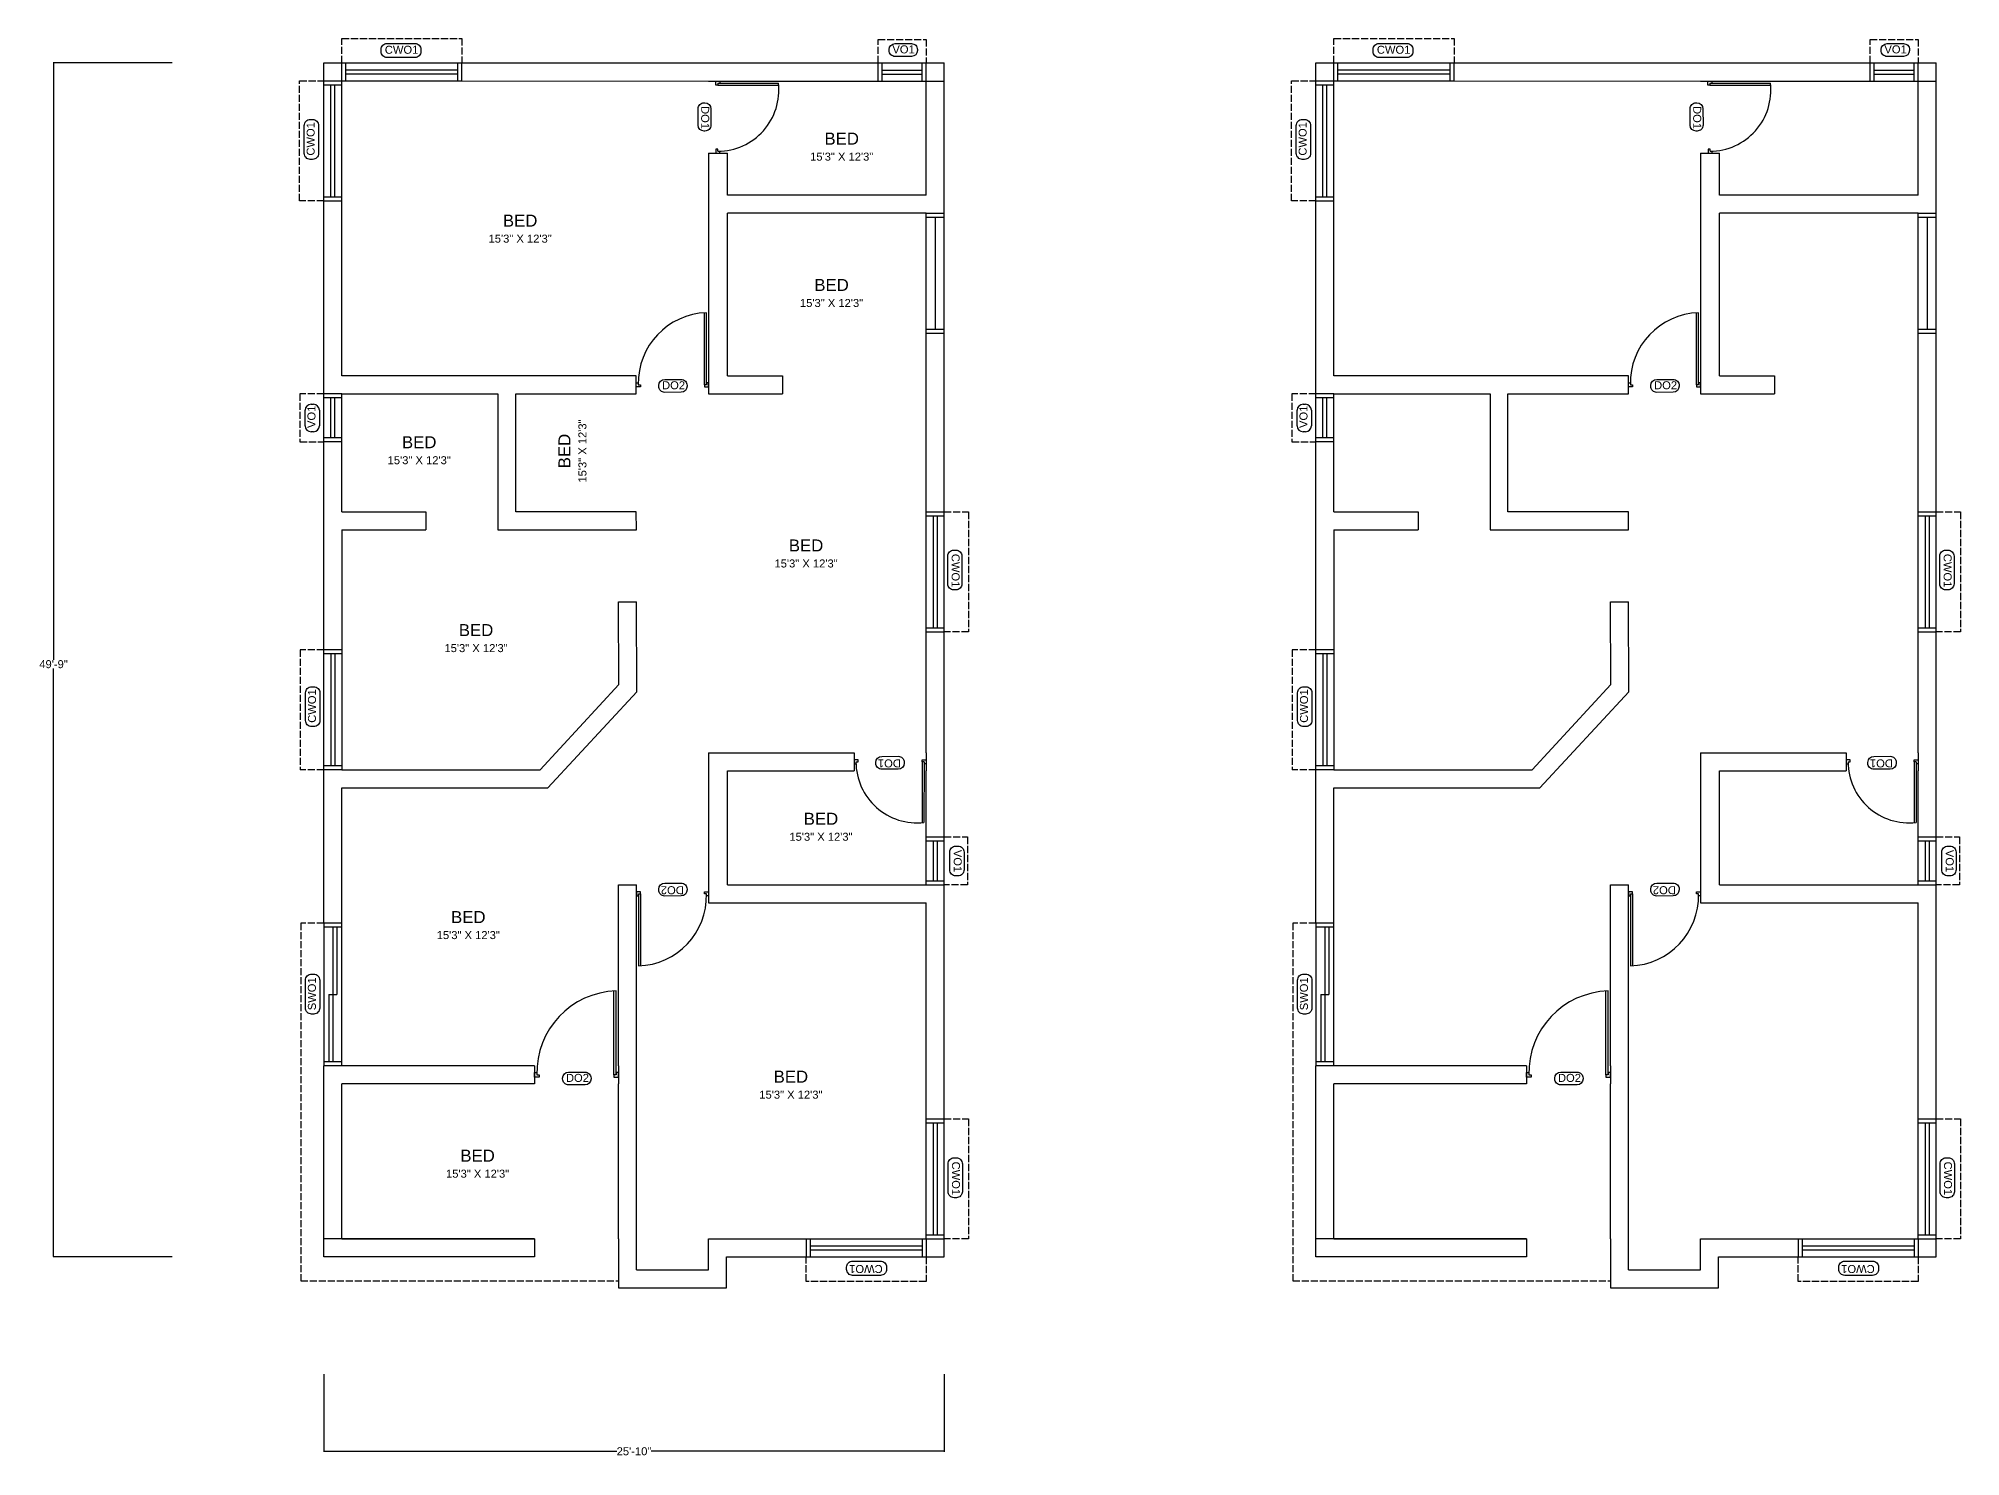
# Model space of a CAD drawing. Header units: inches. Extents: x 501 to 2996, y 249 to 958.
# Drawn here: x 501 to 1462, y 249 to 958 of the extents above; entities that cross this region are included whole.
import ezdxf

# ---------------------------------------------------------------- set-up
doc = ezdxf.new("R2010")
doc.units = ezdxf.units.IN
doc.header["$MEASUREMENT"] = 0
doc.linetypes.add('ACAD_ISO02W100', pattern=[15, 12, -3])
for name, color, linetype in [('BORDERS', 7, 'Continuous'), ('DOOR', 191, 'Continuous'), ('SUNSHADE', 150, 'ACAD_ISO02W100'), ('TEXT', 7, 'Continuous'), ('WALLS', 1, 'Continuous'), ('WINDOW', 5, 'Continuous')]:
    doc.layers.add(name, color=color, linetype=linetype)
doc.styles.get("Standard").update_dxf_attribs({"font": 'arial.ttf'})
doc.dimstyles.get("Standard").update_dxf_attribs({"dimtxt": 4, "dimasz": 0.18, "dimexe": 0.18, "dimexo": 0.0625, "dimgap": 0.09, "dimtad": 0, "dimtih": 1, "dimtoh": 1, "dimdec": 0, "dimzin": 0, "dimdsep": 46, "dimlunit": 4, "dimtxsty": 'Standard', "dimcen": 0.09, "dimadec": 0, "dimazin": 0, "dimtfac": 1, "dimtdec": 0, "dimtofl": 0, "dimtmove": 0, "dimatfit": 3, "dimfxl": 1, "dimtolj": 1, "dimtzin": 0, "dimarcsym": 0})

# ---------------------------------------------------------------- blocks, each defined once
blk = doc.blocks.new('*D1')
at = {"layer": 'Defpoints', "color": 0, "transparency": 16777216}
for p in [(567.62, 945.75), (508.2, 348.75), (567.62, 348.75)]:
    blk.add_point(p, dxfattribs=at)
at = {"layer": 'TEXT', "color": 0, "lineweight": -2, "transparency": 16777216}
for p, q in [((567.56, 945.75), (508.02, 945.75)), ((508.2, 945.57), (508.2, 647.25)), ((508.2, 348.93), (508.2, 642.98)), ((567.56, 348.75), (508.02, 348.75))]:
    blk.add_line(p, q, dxfattribs=at)
at = {"layer": 'TEXT', "color": 0, "transparency": 16777216}
for points in [[(508.17, 945.57), (508.23, 945.57), (508.2, 945.75)], [(508.17, 348.93), (508.23, 348.93), (508.2, 348.75)]]:
    blk.add_solid(points, dxfattribs=at)
at = {"layer": 'TEXT', "color": 0, "transparency": 16777216, "insert": (508.2, 645.12), "char_height": 4, "attachment_point": 5}
blk.add_mtext('\\A1;49\'-9"', dxfattribs=at)
blk = doc.blocks.new('*D2')
at = {"layer": 'Defpoints', "color": 0, "transparency": 16777216}
for p in [(643.41, 290.24), (953.41, 290.24), (953.41, 251.58)]:
    blk.add_point(p, dxfattribs=at)
at = {"layer": 'TEXT', "color": 0, "lineweight": -2, "transparency": 16777216}
for p, q in [((643.41, 290.18), (643.41, 251.4)), ((953.41, 290.18), (953.41, 251.4)), ((643.59, 251.58), (789.86, 251.58)), ((953.23, 251.58), (806.96, 251.58))]:
    blk.add_line(p, q, dxfattribs=at)
at = {"layer": 'TEXT', "color": 0, "transparency": 16777216}
for points in [[(643.59, 251.61), (643.59, 251.55), (643.41, 251.58)], [(953.23, 251.61), (953.23, 251.55), (953.41, 251.58)]]:
    blk.add_solid(points, dxfattribs=at)
at = {"layer": 'TEXT', "color": 0, "transparency": 16777216, "insert": (798.41, 251.58), "char_height": 4, "attachment_point": 5}
blk.add_mtext('\\A1;25\'-10"', dxfattribs=at)

msp = doc.modelspace()

# ---------------------------------------------------------------- linework, layer by layer
at = {"layer": 'BORDERS'}
for p, q in [((944.41, 870.61), (953.41, 870.61)), ((944.41, 868.61), (953.41, 868.61)), ((948.91, 868.61), (948.91, 812.61)), ((1440.37, 870.61), (1449.37, 870.61)), ((1440.37, 868.61), (1449.37, 868.61)), ((1444.87, 868.61), (1444.87, 812.61)), ((944.41, 812.61), (953.41, 812.61)), ((944.41, 810.61), (953.41, 810.61)), ((1440.37, 812.61), (1449.37, 812.61)), ((1440.37, 810.61), (1449.37, 810.61))]:
    msp.add_line(p, q, dxfattribs=at)
at = {"layer": 'DOOR'}
for p, q in [((839.37, 934.66), (839.37, 936.66)), ((839.37, 936.66), (841.37, 936.66)), ((840.37, 934.66), (839.37, 934.66)), ((840.37, 935.66), (870.58, 935.68)), ((840.37, 935.66), (840.37, 934.66)), ((840.37, 934.66), (870.69, 934.69)), ((841.37, 936.66), (841.37, 935.66)), ((1335.34, 934.66), (1335.33, 936.66)), ((1335.33, 936.66), (1337.33, 936.66)), ((1336.33, 934.66), (1335.34, 934.66)), ((1336.33, 935.66), (1366.55, 935.68)), ((1336.33, 935.66), (1336.33, 934.66)), ((1336.33, 934.66), (1366.65, 934.69)), ((1337.33, 936.66), (1337.33, 935.66)), ((840.4, 902.66), (839.4, 902.66)), ((839.4, 902.66), (839.4, 900.66)), ((839.4, 900.66), (841.4, 900.66)), ((840.4, 901.66), (840.4, 902.66)), ((841.4, 900.66), (841.4, 901.67)), ((1336.36, 902.66), (1335.36, 902.66)), ((1335.36, 902.66), (1335.36, 900.66)), ((1335.36, 900.66), (1337.36, 900.66)), ((1336.36, 901.66), (1336.36, 902.66)), ((1337.36, 900.66), (1337.36, 901.67)), ((833.64, 784.83), (833.64, 820.87)), ((834.65, 784.83), (834.65, 820.87)), ((1329.61, 784.83), (1329.61, 820.87)), ((1330.61, 784.83), (1330.61, 820.87)), ((799.57, 785.83), (800.56, 785.83)), ((799.57, 783.83), (799.57, 785.83)), ((801.58, 783.83), (799.57, 783.83)), ((800.57, 784.83), (801.58, 784.83)), ((801.58, 784.83), (801.58, 783.83)), ((833.64, 784.83), (833.64, 783.83)), ((834.65, 784.83), (833.64, 784.83)), ((833.64, 783.83), (835.65, 783.83)), ((835.65, 785.83), (834.65, 785.83)), ((834.65, 785.83), (834.65, 784.83)), ((835.65, 783.83), (835.65, 785.83)), ((1295.53, 785.83), (1296.52, 785.83)), ((1295.53, 783.83), (1295.53, 785.83)), ((1297.54, 783.83), (1295.53, 783.83)), ((1296.54, 784.83), (1297.54, 784.83)), ((1297.54, 784.83), (1297.54, 783.83)), ((1329.61, 784.83), (1329.61, 783.83)), ((1330.61, 784.83), (1329.61, 784.83)), ((1329.61, 783.83), (1331.61, 783.83)), ((1331.61, 785.83), (1330.61, 785.83)), ((1330.61, 785.83), (1330.61, 784.83)), ((1331.61, 783.83), (1331.61, 785.83)), ((908.41, 597.27), (908.4, 595.27)), ((910.4, 597.26), (908.41, 597.27)), ((909.4, 596.27), (910.4, 596.27)), ((910.4, 596.27), (910.4, 597.26)), ((942.41, 596.25), (942.4, 565.94)), ((942.41, 596.25), (942.41, 597.25)), ((942.41, 597.25), (944.41, 597.25)), ((943.41, 596.25), (942.41, 596.25)), ((943.41, 596.25), (943.39, 566.04)), ((944.41, 597.25), (944.4, 595.25)), ((1406.36, 597.26), (1404.37, 597.27)), ((1404.37, 597.27), (1404.37, 595.27)), ((1405.37, 596.27), (1406.36, 596.27)), ((1406.36, 596.27), (1406.36, 597.26)), ((1438.37, 596.25), (1438.36, 565.94)), ((1438.37, 596.25), (1438.37, 597.25)), ((1438.37, 597.25), (1440.37, 597.25)), ((1439.37, 596.25), (1438.37, 596.25)), ((1439.37, 596.25), (1439.35, 566.04)), ((1440.37, 597.25), (1440.37, 595.25)), ((908.4, 595.27), (909.41, 595.27)), ((944.4, 595.25), (943.41, 595.25)), ((1404.37, 595.27), (1405.37, 595.27)), ((1440.37, 595.25), (1439.37, 595.25)), ((801.64, 531.25), (799.65, 531.25)), ((799.65, 531.25), (799.65, 529.25)), ((799.65, 529.25), (800.65, 529.25)), ((800.65, 529.25), (800.65, 530.25)), ((800.65, 530.25), (801.64, 530.25)), ((800.65, 530.25), (800.65, 494.28)), ((801.64, 530.25), (801.64, 531.25)), ((801.64, 530.25), (801.64, 494.28)), ((833.65, 530.25), (833.65, 531.25)), ((833.65, 531.25), (835.65, 531.25)), ((834.65, 530.25), (833.65, 530.25)), ((835.65, 529.25), (834.66, 529.25)), ((835.65, 531.25), (835.65, 529.25)), ((1297.61, 531.25), (1295.61, 531.25)), ((1295.61, 531.25), (1295.61, 529.25)), ((1295.61, 529.25), (1296.61, 529.25)), ((1296.61, 529.25), (1296.61, 530.25)), ((1296.61, 530.25), (1297.61, 530.25)), ((1296.61, 530.25), (1296.61, 494.28)), ((1297.61, 530.25), (1297.61, 531.25)), ((1297.61, 530.25), (1297.61, 494.28)), ((1329.61, 530.25), (1329.61, 531.25)), ((1329.61, 531.25), (1331.61, 531.25)), ((1330.61, 530.25), (1329.61, 530.25)), ((1331.61, 529.25), (1330.62, 529.25)), ((1331.61, 531.25), (1331.61, 529.25)), ((788.32, 439.8), (788.32, 481.76)), ((789.48, 439.8), (789.48, 481.76)), ((1284.28, 439.8), (1284.28, 481.76)), ((1285.44, 439.8), (1285.44, 481.76)), ((748.65, 440.96), (749.8, 440.96)), ((748.65, 438.63), (748.65, 440.96)), ((750.98, 438.63), (748.65, 438.63)), ((749.81, 439.8), (750.98, 439.8)), ((750.98, 439.8), (750.98, 438.63)), ((788.32, 439.8), (788.32, 438.63)), ((789.48, 439.8), (788.32, 439.8)), ((788.32, 438.63), (790.65, 438.63)), ((790.65, 440.96), (789.48, 440.96)), ((789.48, 440.96), (789.48, 439.8)), ((790.65, 438.63), (790.65, 440.96)), ((1244.61, 440.96), (1245.76, 440.96)), ((1244.61, 438.63), (1244.61, 440.96)), ((1246.94, 438.63), (1244.61, 438.63)), ((1245.77, 439.8), (1246.94, 439.8)), ((1246.94, 439.8), (1246.94, 438.63)), ((1284.28, 439.8), (1284.28, 438.63)), ((1285.44, 439.8), (1284.28, 439.8)), ((1284.28, 438.63), (1286.61, 438.63)), ((1286.61, 440.96), (1285.44, 440.96)), ((1285.44, 440.96), (1285.44, 439.8)), ((1286.61, 438.63), (1286.61, 440.96))]:
    msp.add_line(p, q, dxfattribs=at)
for centre, radius, start, end in [((840.38, 932.07), 30.42, 270.02555, 6.82306), ((1336.35, 932.07), 30.42, 270.02555, 6.82306), ((835.68, 785.76), 35.12, 91.69549, 181.52317), ((1331.65, 785.76), 35.12, 91.69549, 181.52317), ((939.81, 596.24), 30.42, 179.95764, 276.75515), ((1435.78, 596.24), 30.42, 179.95764, 276.75515), ((799.61, 529.32), 35.05, 271.69549, 1.52317), ((1295.57, 529.32), 35.05, 271.69549, 1.52317), ((790.69, 440.88), 40.89, 91.69549, 181.52317), ((1286.65, 440.88), 40.89, 91.69549, 181.52317)]:
    msp.add_arc(centre, radius, start, end, dxfattribs=at)
at = {"layer": 'SUNSHADE', "ltscale": 0.3}
for p, q in [((652.41, 945.75), (652.41, 958)), ((652.41, 958), (712.41, 958)), ((712.41, 958), (712.41, 945.75)), ((920.41, 945.75), (920.41, 957.55)), ((920.41, 957.55), (944.4, 957.55)), ((944.4, 957.55), (944.41, 945.75)), ((1148.37, 945.75), (1148.37, 958)), ((1148.37, 958), (1208.37, 958)), ((1208.37, 958), (1208.37, 945.75)), ((1416.37, 945.75), (1416.37, 957.55)), ((1416.37, 957.55), (1440.37, 957.55)), ((1440.37, 957.55), (1440.37, 945.75)), ((631.16, 876.75), (631.16, 936.75)), ((631.16, 936.75), (643.41, 936.75)), ((1127.12, 876.75), (1127.12, 936.75)), ((1127.12, 936.75), (1139.37, 936.75)), ((643.41, 876.75), (631.16, 876.75)), ((1139.37, 876.75), (1127.12, 876.75)), ((643.41, 780.33), (631.39, 780.33)), ((631.39, 780.33), (631.39, 756.26)), ((1139.37, 780.33), (1127.35, 780.33)), ((1127.35, 780.33), (1127.35, 756.26)), ((631.39, 756.26), (643.41, 756.26)), ((1127.35, 756.26), (1139.37, 756.26)), ((953.41, 721.32), (965.66, 721.32)), ((965.66, 721.32), (965.66, 661.32)), ((1449.37, 721.32), (1461.62, 721.32)), ((1461.62, 721.32), (1461.62, 661.32)), ((965.66, 661.32), (953.41, 661.32)), ((1461.62, 661.32), (1449.37, 661.32)), ((643.41, 652.33), (631.48, 652.33)), ((631.48, 652.33), (631.48, 592.33)), ((1139.37, 652.33), (1127.45, 652.33)), ((1127.45, 652.33), (1127.45, 592.33)), ((643.41, 592.33), (631.48, 592.33)), ((1139.37, 592.33), (1127.45, 592.33)), ((953.41, 558.75), (965.2, 558.75)), ((965.2, 558.75), (965.2, 534.75)), ((1449.37, 558.75), (1461.17, 558.75)), ((1461.17, 558.75), (1461.17, 534.75)), ((965.2, 534.75), (953.41, 534.75)), ((1461.17, 534.75), (1449.37, 534.75)), ((643.41, 515.67), (631.76, 515.67)), ((631.76, 515.67), (631.76, 336.89)), ((1139.37, 515.67), (1127.73, 515.67)), ((1127.73, 515.67), (1127.73, 336.89)), ((953.41, 417.75), (965.66, 417.75)), ((965.66, 417.75), (965.66, 357.75)), ((1449.37, 417.75), (1461.62, 417.75)), ((1461.62, 417.75), (1461.62, 357.75)), ((965.66, 357.75), (953.41, 357.75)), ((1461.62, 357.75), (1449.37, 357.75)), ((884.41, 336.5), (884.41, 348.75)), ((944.41, 348.75), (944.41, 336.5)), ((1380.37, 336.5), (1380.37, 348.75)), ((1440.37, 348.75), (1440.37, 336.5)), ((631.76, 336.89), (790.65, 336.89)), ((944.41, 336.5), (884.41, 336.5)), ((1127.73, 336.89), (1286.61, 336.89)), ((1440.37, 336.5), (1380.37, 336.5))]:
    msp.add_line(p, q, dxfattribs=at)
at = {"layer": 'TEXT', "ltscale": 0.3}
for p, q in [((633.97, 764.34), (633.97, 772.1)), ((636.97, 775.1), (638.09, 775.1)), ((641.09, 772.1), (641.09, 764.34)), ((1129.93, 764.34), (1129.93, 772.1)), ((1132.93, 775.1), (1134.05, 775.1)), ((1137.05, 772.1), (1137.05, 764.34)), ((638.09, 761.34), (636.97, 761.34)), ((1134.05, 761.34), (1132.93, 761.34))]:
    msp.add_line(p, q, dxfattribs=at)
for points in [[(674.95, 955.53), (688.87, 955.53, -0.414214), (691.87, 952.53), (691.87, 951.41, -0.414214), (688.87, 948.41), (674.95, 948.41, -0.414214), (671.95, 951.41), (671.95, 952.53, -0.414214)], [(928.93, 955.42), (937.1, 955.43, -0.414509), (940.11, 952.43), (940.11, 952, -0.413918), (937.11, 949), (928.94, 948.99, -0.414509), (925.94, 951.99), (925.94, 952.42, -0.413918)], [(1170.92, 955.53), (1184.83, 955.53, -0.414214), (1187.83, 952.53), (1187.83, 951.41, -0.414214), (1184.83, 948.41), (1170.92, 948.41, -0.414214), (1167.92, 951.41), (1167.92, 952.53, -0.414214)], [(1424.89, 955.42), (1433.07, 955.43, -0.414509), (1436.07, 952.43), (1436.07, 952, -0.413918), (1433.07, 949), (1424.9, 948.99, -0.414509), (1421.9, 951.99), (1421.9, 952.42, -0.413918)], [(836.89, 922.84), (836.9, 914.67, -0.414509), (833.9, 911.66), (833.46, 911.66, -0.413918), (830.46, 914.66), (830.45, 922.83, -0.414509), (833.45, 925.83), (833.89, 925.83, -0.413918)], [(1332.85, 922.84), (1332.86, 914.67, -0.414509), (1329.86, 911.66), (1329.42, 911.66, -0.413918), (1326.42, 914.66), (1326.41, 922.83, -0.414509), (1329.41, 925.83), (1329.85, 925.83, -0.413918)], [(633.56, 900.53), (633.56, 914.45, -0.414214), (636.56, 917.45), (637.67, 917.45, -0.414214), (640.67, 914.45), (640.67, 900.53, -0.414214), (637.67, 897.53), (636.56, 897.53, -0.414214)], [(1129.52, 900.53), (1129.52, 914.45, -0.414214), (1132.52, 917.45), (1133.63, 917.45, -0.414214), (1136.63, 914.45), (1136.63, 900.53, -0.414214), (1133.63, 897.53), (1132.52, 897.53, -0.414214)], [(813.79, 787.49), (821.96, 787.5, -0.414509), (824.96, 784.5), (824.96, 784.06, -0.413918), (821.96, 781.06), (813.79, 781.05, -0.414509), (810.79, 784.05), (810.79, 784.49, -0.413918)], [(1309.75, 787.49), (1317.92, 787.5, -0.414509), (1320.92, 784.5), (1320.92, 784.06, -0.413918), (1317.93, 781.06), (1309.75, 781.05, -0.414509), (1306.75, 784.05), (1306.75, 784.49, -0.413918)], [(962.38, 699.19), (962.38, 685.28, -0.414214), (959.38, 682.28), (958.26, 682.28, -0.414214), (955.26, 685.28), (955.26, 699.19, -0.414214), (958.26, 702.19), (959.38, 702.19, -0.414214)], [(1458.34, 699.19), (1458.34, 685.28, -0.414214), (1455.34, 682.28), (1454.23, 682.28, -0.414214), (1451.23, 685.28), (1451.23, 699.19, -0.414214), (1454.23, 702.19), (1455.34, 702.19, -0.414214)], [(634.21, 616.95), (634.21, 630.86, -0.414214), (637.21, 633.86), (638.33, 633.86, -0.414214), (641.33, 630.86), (641.33, 616.95, -0.414214), (638.33, 613.95), (637.21, 613.95, -0.414214)], [(1130.17, 616.95), (1130.17, 630.86, -0.414214), (1133.17, 633.86), (1134.29, 633.86, -0.414214), (1137.29, 630.86), (1137.29, 616.95, -0.414214), (1134.29, 613.95), (1133.17, 613.95, -0.414214)], [(930.49, 592.63), (922.32, 592.62, -0.414509), (919.32, 595.62), (919.32, 596.06, -0.413918), (922.31, 599.06), (930.48, 599.07, -0.414509), (933.49, 596.07), (933.49, 595.63, -0.413918)], [(1426.45, 592.63), (1418.28, 592.62, -0.414509), (1415.28, 595.62), (1415.28, 596.06, -0.413918), (1418.28, 599.06), (1426.45, 599.07, -0.414509), (1429.45, 596.07), (1429.45, 595.63, -0.413918)], [(821.96, 529.23), (813.79, 529.22, -0.414509), (810.79, 532.22), (810.79, 532.66, -0.413918), (813.79, 535.66), (821.96, 535.66, -0.414509), (824.96, 532.66), (824.96, 532.23, -0.413918)], [(1317.93, 529.23), (1309.75, 529.22, -0.414509), (1306.75, 532.22), (1306.75, 532.66, -0.413918), (1309.75, 535.66), (1317.92, 535.66, -0.414509), (1320.92, 532.66), (1320.92, 532.23, -0.413918)], [(634.19, 473.22), (634.19, 487.14, -0.414214), (637.19, 490.14), (638.3, 490.14, -0.414214), (641.3, 487.14), (641.3, 473.22, -0.414214), (638.3, 470.22), (637.19, 470.22, -0.414214)], [(1130.15, 473.22), (1130.15, 487.14, -0.414214), (1133.15, 490.14), (1134.27, 490.14, -0.414214), (1137.27, 487.14), (1137.27, 473.22, -0.414214), (1134.27, 470.22), (1133.15, 470.22, -0.414214)], [(765.74, 441.18), (773.91, 441.19, -0.414509), (776.91, 438.19), (776.91, 437.76, -0.413918), (773.91, 434.76), (765.74, 434.75, -0.414509), (762.74, 437.75), (762.74, 438.18, -0.413918)], [(1261.7, 441.18), (1269.87, 441.19, -0.414509), (1272.87, 438.19), (1272.87, 437.76, -0.413918), (1269.87, 434.76), (1261.7, 434.75, -0.414509), (1258.7, 437.75), (1258.7, 438.18, -0.413918)], [(962.56, 395.31), (962.56, 381.39, -0.414214), (959.56, 378.39), (958.44, 378.39, -0.414214), (955.44, 381.39), (955.44, 395.31, -0.414214), (958.44, 398.31), (959.56, 398.31, -0.414214)], [(1458.52, 395.31), (1458.52, 381.39, -0.414214), (1455.52, 378.39), (1454.4, 378.39, -0.414214), (1451.4, 381.39), (1451.4, 395.31, -0.414214), (1454.4, 398.31), (1455.52, 398.31, -0.414214)], [(921.63, 339.56), (907.71, 339.56, -0.414214), (904.71, 342.56), (904.71, 343.68, -0.414214), (907.71, 346.68), (921.63, 346.68, -0.414214), (924.63, 343.68), (924.63, 342.56, -0.414214)], [(1417.59, 339.56), (1403.68, 339.56, -0.414214), (1400.68, 342.56), (1400.68, 343.68, -0.414214), (1403.68, 346.68), (1417.59, 346.68, -0.414214), (1420.59, 343.68), (1420.59, 342.56, -0.414214)]]:
    msp.add_lwpolyline(points, format="xyb", close=True, dxfattribs=at)
for points in [[(959.31, 539.32, -0.414214), (956.31, 542.32), (956.31, 551.19, -0.414214), (959.31, 554.19), (960.43, 554.19, -0.414214), (963.43, 551.19), (963.43, 542.32, -0.414214), (960.43, 539.32), (959.31, 539.32)], [(1455.27, 539.32, -0.414214), (1452.27, 542.32), (1452.27, 551.19, -0.414214), (1455.27, 554.19), (1456.39, 554.19, -0.414214), (1459.39, 551.19), (1459.39, 542.32, -0.414214), (1456.39, 539.32), (1455.27, 539.32)]]:
    msp.add_lwpolyline(points, format="xyb", dxfattribs=at)
for centre, start, end in [((636.97, 772.1), 90, 180), ((638.09, 772.1), 360, 90), ((1132.93, 772.1), 90, 180), ((1134.05, 772.1), 360, 90), ((636.97, 764.34), 180, 270), ((638.09, 764.34), 270, 0), ((1132.93, 764.34), 180, 270), ((1134.05, 764.34), 270, 0)]:
    msp.add_arc(centre, 3, start, end, dxfattribs=at)
at = {"layer": 'WALLS'}
for p, q in [((643.41, 945.75), (652.41, 945.75)), ((643.41, 780.33), (643.41, 945.75)), ((712.41, 945.75), (920.41, 945.75)), ((944.41, 945.75), (953.41, 945.75)), ((953.41, 721.32), (953.41, 945.75)), ((1139.37, 780.33), (1139.37, 945.75)), ((1139.37, 945.75), (1148.37, 945.75)), ((1208.37, 945.75), (1416.37, 945.75)), ((1440.37, 945.75), (1449.37, 945.75)), ((1449.37, 721.32), (1449.37, 945.75)), ((712.41, 936.72), (835.65, 936.66)), ((835.65, 936.66), (845.1, 936.66)), ((845.1, 936.66), (920.41, 936.62)), ((944.41, 879.61), (944.41, 936.61)), ((944.41, 936.61), (953.41, 936.61)), ((1208.37, 936.72), (1331.61, 936.66)), ((1331.61, 936.66), (1341.06, 936.66)), ((1341.06, 936.66), (1416.37, 936.62)), ((1440.37, 879.61), (1440.37, 936.61)), ((1440.37, 936.61), (1449.37, 936.61)), ((835.65, 900.66), (835.65, 780.32)), ((835.65, 900.66), (845.15, 900.66)), ((845.14, 879.61), (845.15, 900.66)), ((1331.61, 900.66), (1331.61, 780.32)), ((1331.61, 900.66), (1341.11, 900.66)), ((1341.1, 879.61), (1341.11, 900.66)), ((652.41, 789.33), (652.41, 876.75)), ((944.41, 879.61), (845.1, 879.61)), ((1148.37, 789.33), (1148.37, 876.75)), ((1440.37, 879.61), (1341.06, 879.61)), ((944.41, 870.61), (845.1, 870.61)), ((845.1, 789.33), (845.14, 870.61)), ((944.41, 721.32), (944.41, 870.61)), ((1440.37, 870.61), (1341.06, 870.61)), ((1341.06, 789.33), (1341.1, 870.61)), ((1440.37, 721.32), (1440.37, 870.61)), ((799.57, 789.33), (652.41, 789.33)), ((799.57, 780.32), (799.57, 789.33)), ((845.1, 789.33), (872.59, 789.33)), ((872.59, 789.33), (872.59, 780.33)), ((1295.53, 789.33), (1148.37, 789.33)), ((1295.53, 780.32), (1295.53, 789.33)), ((1341.06, 789.33), (1368.55, 789.33)), ((1368.55, 789.33), (1368.55, 780.33)), ((652.41, 780.33), (730.41, 780.33)), ((730.41, 780.33), (730.41, 721.33)), ((739.34, 780.32), (799.57, 780.32)), ((739.34, 721.32), (739.34, 780.32)), ((835.65, 780.32), (845.1, 780.32)), ((845.1, 780.32), (845.1, 780.33)), ((845.1, 780.33), (872.59, 780.33)), ((1148.37, 780.33), (1226.37, 780.33)), ((1226.37, 780.33), (1226.37, 721.33)), ((1235.3, 780.32), (1295.53, 780.32)), ((1235.3, 721.32), (1235.3, 780.32)), ((1331.61, 780.32), (1341.06, 780.32)), ((1341.06, 780.32), (1341.06, 780.33)), ((1341.06, 780.33), (1368.55, 780.33)), ((643.41, 652.33), (643.41, 756.33)), ((652.41, 721.33), (652.41, 756.33)), ((1139.37, 652.33), (1139.37, 756.33)), ((1148.37, 721.33), (1148.37, 756.33)), ((694.41, 721.33), (694.41, 712.33)), ((730.41, 721.33), (730.41, 712.33)), ((799.57, 721.32), (739.34, 721.32)), ((1190.37, 721.33), (1190.37, 712.33)), ((1226.37, 721.33), (1226.37, 712.33)), ((1295.53, 721.32), (1235.3, 721.32)), ((652.41, 712.33), (694.41, 712.33)), ((730.41, 712.33), (790.83, 712.33)), ((790.83, 712.33), (799.6, 712.36)), ((1148.37, 712.33), (1190.37, 712.33)), ((1226.37, 712.33), (1286.79, 712.33)), ((1286.79, 712.33), (1295.56, 712.36)), ((790.7, 676.33), (799.7, 676.36)), ((1286.66, 676.33), (1295.66, 676.36)), ((944.41, 600.75), (944.41, 661.32)), ((953.41, 558.75), (953.41, 661.32)), ((1440.37, 600.75), (1440.37, 661.32)), ((1449.37, 558.75), (1449.37, 661.32)), ((835.65, 600.75), (835.65, 525.75)), ((835.65, 600.75), (908.41, 600.75)), ((908.41, 600.76), (908.4, 591.77)), ((944.41, 600.75), (944.4, 591.75)), ((953.41, 600.75), (953.41, 600.75)), ((1331.61, 600.75), (1331.61, 525.75)), ((1331.61, 600.75), (1404.37, 600.75)), ((1404.37, 600.76), (1404.36, 591.77)), ((1440.37, 600.75), (1440.36, 591.75)), ((1449.37, 600.75), (1449.37, 600.75)), ((643.41, 515.67), (643.41, 592.33)), ((845.1, 534.75), (845.1, 591.8)), ((845.1, 591.8), (908.4, 591.77)), ((944.4, 591.75), (944.41, 591.75)), ((944.41, 558.75), (944.41, 591.75)), ((1139.37, 515.67), (1139.37, 592.33)), ((1341.06, 534.75), (1341.06, 591.8)), ((1341.06, 591.8), (1404.36, 591.77)), ((1440.36, 591.75), (1440.37, 591.75)), ((1440.37, 558.75), (1440.37, 591.75)), ((790.65, 444.29), (790.65, 534.75)), ((790.65, 534.75), (799.65, 534.75)), ((799.65, 342.28), (799.65, 534.75)), ((845.1, 534.75), (944.41, 534.75)), ((953.41, 417.75), (953.41, 534.75)), ((1286.61, 444.29), (1286.61, 534.75)), ((1286.61, 534.75), (1295.61, 534.75)), ((1295.61, 342.28), (1295.61, 534.75)), ((1341.06, 534.75), (1440.37, 534.75)), ((1449.37, 417.75), (1449.37, 534.75)), ((835.65, 525.75), (944.41, 525.75)), ((944.41, 417.75), (944.41, 525.75)), ((1331.61, 525.75), (1440.37, 525.75)), ((1440.37, 417.75), (1440.37, 525.75)), ((643.41, 348.75), (643.41, 444.29)), ((643.41, 436.75), (643.41, 444.29)), ((748.65, 444.29), (652.41, 444.29)), ((748.65, 444.29), (748.65, 435.3)), ((790.65, 444.29), (790.65, 435.3)), ((1139.37, 348.75), (1139.37, 444.29)), ((1139.37, 436.75), (1139.37, 444.29)), ((1244.61, 444.29), (1148.37, 444.29)), ((1244.61, 444.29), (1244.61, 435.3)), ((1286.61, 444.29), (1286.61, 435.3)), ((652.41, 357.75), (652.41, 435.3)), ((748.65, 435.3), (652.41, 435.3)), ((748.65, 435.3), (652.41, 435.3)), ((790.65, 357.75), (790.65, 435.3)), ((1148.37, 357.75), (1148.37, 435.3)), ((1244.61, 435.3), (1148.37, 435.3)), ((1244.61, 435.3), (1148.37, 435.3)), ((1286.61, 357.75), (1286.61, 435.3)), ((748.65, 357.75), (643.41, 357.75)), ((652.41, 357.75), (748.65, 357.75)), ((748.65, 357.75), (748.65, 348.75)), ((790.65, 357.75), (790.65, 348.75)), ((835.7, 357.75), (884.41, 357.75)), ((835.7, 342.28), (835.7, 357.75)), ((944.41, 357.75), (953.41, 357.75)), ((953.41, 348.75), (953.41, 357.75)), ((1244.61, 357.75), (1139.37, 357.75)), ((1148.37, 357.75), (1244.61, 357.75)), ((1244.61, 357.75), (1244.61, 348.75)), ((1286.61, 357.75), (1286.61, 348.75)), ((1331.66, 357.75), (1380.37, 357.75)), ((1331.66, 342.28), (1331.66, 357.75)), ((1440.37, 357.75), (1449.37, 357.75)), ((1449.37, 348.75), (1449.37, 357.75)), ((748.65, 348.75), (643.41, 348.75)), ((790.65, 348.75), (790.65, 333.28)), ((844.7, 348.75), (884.41, 348.75)), ((844.7, 333.28), (844.7, 348.75)), ((944.41, 348.75), (953.41, 348.75)), ((1244.61, 348.75), (1139.37, 348.75)), ((1286.61, 348.75), (1286.61, 333.28)), ((1340.66, 348.75), (1380.37, 348.75)), ((1340.66, 333.28), (1340.66, 348.75)), ((1440.37, 348.75), (1449.37, 348.75)), ((799.65, 342.28), (835.7, 342.28)), ((1295.61, 342.28), (1331.66, 342.28)), ((790.65, 333.28), (844.7, 333.28)), ((1286.61, 333.28), (1340.66, 333.28))]:
    msp.add_line(p, q, dxfattribs=at)
at = {"layer": 'WALLS', "ltscale": 0.3}
for p, q in [((652.41, 515.67), (652.41, 583.33)), ((1148.37, 515.67), (1148.37, 583.33))]:
    msp.add_line(p, q, dxfattribs=at)
at = {"layer": 'WALLS'}
for points in [[(643.41, 936.75), (643.41, 945.75)], [(1139.37, 936.75), (1139.37, 945.75)], [(643.41, 795.75), (643.41, 876.75)], [(1139.37, 795.75), (1139.37, 876.75)], [(652.41, 721.33), (694.41, 721.33)], [(799.6, 712.36), (799.57, 721.32)], [(1148.37, 721.33), (1190.37, 721.33)], [(1295.56, 712.36), (1295.53, 721.32)], [(652.41, 712.33), (652.41, 652.33)], [(1148.37, 712.33), (1148.37, 652.33)], [(652.41, 583.33), (755.36, 583.33), (799.83, 631.39), (799.7, 676.36)], [(790.82, 634.9), (790.7, 676.33)], [(1148.37, 583.33), (1251.32, 583.33), (1295.79, 631.39), (1295.66, 676.36)], [(1286.78, 634.9), (1286.66, 676.33)], [(652.41, 592.33), (751.43, 592.33), (790.83, 634.91)], [(1148.37, 592.33), (1247.39, 592.33), (1286.79, 634.91)]]:
    msp.add_lwpolyline(points, dxfattribs=at)
at = {"layer": 'WINDOW'}
for p, q in [((652.41, 936.75), (652.41, 945.75)), ((652.41, 945.75), (712.41, 945.75)), ((654.41, 936.75), (654.41, 945.75)), ((654.41, 942.25), (710.41, 942.25)), ((710.41, 936.75), (710.41, 945.75)), ((712.41, 936.75), (712.41, 945.75)), ((920.41, 936.61), (920.41, 945.75)), ((920.41, 945.75), (944.41, 945.75)), ((922.41, 936.61), (922.41, 945.75)), ((922.41, 942.18), (942.41, 942.18)), ((942.41, 936.61), (942.41, 945.75)), ((944.41, 936.61), (944.41, 945.75)), ((1148.37, 945.75), (1208.37, 945.75)), ((1148.37, 936.75), (1148.37, 945.75)), ((1150.37, 936.75), (1150.37, 945.75)), ((1150.37, 942.25), (1206.37, 942.25)), ((1206.37, 936.75), (1206.37, 945.75)), ((1208.37, 936.75), (1208.37, 945.75)), ((1416.37, 945.75), (1440.37, 945.75)), ((1416.37, 936.61), (1416.37, 945.75)), ((1418.37, 936.61), (1418.37, 945.75)), ((1418.37, 942.18), (1438.37, 942.18)), ((1438.37, 936.61), (1438.37, 945.75)), ((1440.37, 936.61), (1440.37, 945.75)), ((643.41, 936.75), (652.41, 936.74)), ((643.41, 936.75), (652.41, 936.75)), ((643.41, 934.75), (652.41, 934.75)), ((646.91, 878.75), (646.91, 934.75)), ((648.91, 878.75), (648.91, 934.75)), ((652.41, 936.74), (652.41, 936.75)), ((652.41, 936.74), (712.41, 936.72)), ((652.41, 876.75), (652.41, 936.74)), ((654.41, 940.25), (710.41, 940.25)), ((920.41, 936.62), (944.41, 936.61)), ((922.41, 940.18), (942.41, 940.18)), ((1139.37, 936.75), (1148.37, 936.74)), ((1139.37, 936.75), (1148.37, 936.75)), ((1139.37, 934.75), (1148.37, 934.75)), ((1142.87, 878.75), (1142.87, 934.75)), ((1144.87, 878.75), (1144.87, 934.75)), ((1148.37, 936.74), (1148.37, 936.75)), ((1148.37, 876.75), (1148.37, 936.74)), ((1148.37, 936.74), (1208.37, 936.72)), ((1150.37, 940.25), (1206.37, 940.25)), ((1416.37, 936.62), (1440.37, 936.61)), ((1418.37, 940.18), (1438.37, 940.18)), ((643.41, 878.75), (652.41, 878.75)), ((643.41, 876.75), (652.41, 876.75)), ((1139.37, 878.75), (1148.37, 878.75)), ((1139.37, 876.75), (1148.37, 876.75)), ((652.41, 780.33), (643.41, 780.33)), ((643.41, 756.33), (643.41, 780.33)), ((652.41, 756.33), (652.41, 780.33)), ((1139.37, 756.33), (1139.37, 780.33)), ((1148.37, 780.33), (1139.37, 780.33)), ((1148.37, 756.33), (1148.37, 780.33)), ((652.41, 778.33), (643.41, 778.33)), ((646.91, 758.33), (646.91, 778.33)), ((648.91, 758.33), (648.91, 778.33)), ((1148.37, 778.33), (1139.37, 778.33)), ((1142.87, 758.33), (1142.87, 778.33)), ((1144.87, 758.33), (1144.87, 778.33)), ((652.41, 758.33), (643.41, 758.33)), ((652.41, 756.33), (643.41, 756.33)), ((1148.37, 758.33), (1139.37, 758.33)), ((1148.37, 756.33), (1139.37, 756.33)), ((944.41, 721.32), (953.41, 721.32)), ((944.41, 661.32), (944.41, 721.32)), ((953.41, 661.32), (953.41, 721.32)), ((1440.37, 661.32), (1440.37, 721.32)), ((1440.37, 721.32), (1449.37, 721.32)), ((1449.37, 661.32), (1449.37, 721.32)), ((944.41, 719.32), (953.41, 719.32)), ((947.91, 719.32), (947.91, 663.32)), ((949.91, 719.32), (949.91, 663.32)), ((1440.37, 719.32), (1449.37, 719.32)), ((1443.87, 719.32), (1443.87, 663.32)), ((1445.87, 719.32), (1445.87, 663.32)), ((944.41, 663.32), (953.41, 663.32)), ((1440.37, 663.32), (1449.37, 663.32)), ((944.41, 661.32), (953.41, 661.32)), ((1440.37, 661.32), (1449.37, 661.32)), ((652.41, 652.33), (643.41, 652.33)), ((643.41, 592.33), (643.41, 652.33)), ((652.41, 650.33), (643.41, 650.33)), ((646.91, 650.33), (646.91, 594.33)), ((648.91, 650.33), (648.91, 594.33)), ((1139.37, 592.33), (1139.37, 652.33)), ((1148.37, 652.33), (1139.37, 652.33)), ((1148.37, 650.33), (1139.37, 650.33)), ((1142.87, 650.33), (1142.87, 594.33)), ((1144.87, 650.33), (1144.87, 594.33)), ((652.41, 594.33), (643.41, 594.33)), ((652.41, 592.33), (643.41, 592.33)), ((1148.37, 594.33), (1139.37, 594.33)), ((1148.37, 592.33), (1139.37, 592.33)), ((944.41, 534.75), (944.41, 558.75)), ((944.41, 558.75), (953.41, 558.75)), ((953.41, 534.75), (953.41, 558.75)), ((1440.37, 534.75), (1440.37, 558.75)), ((1440.37, 558.75), (1449.37, 558.75)), ((1449.37, 534.75), (1449.37, 558.75)), ((944.41, 556.75), (953.41, 556.75)), ((947.91, 556.75), (947.91, 536.75)), ((949.91, 556.75), (949.91, 536.75)), ((1440.37, 556.75), (1449.37, 556.75)), ((1443.87, 556.75), (1443.87, 536.75)), ((1445.87, 556.75), (1445.87, 536.75)), ((944.41, 536.75), (953.41, 536.75)), ((944.41, 534.75), (953.41, 534.75)), ((1440.37, 536.75), (1449.37, 536.75)), ((1440.37, 534.75), (1449.37, 534.75)), ((652.41, 515.67), (643.41, 515.67)), ((652.41, 513.67), (643.41, 513.67)), ((1148.37, 515.67), (1139.37, 515.67)), ((1148.37, 513.67), (1139.37, 513.67)), ((652.41, 446.29), (643.41, 446.29)), ((652.41, 444.29), (643.41, 444.29)), ((1148.37, 446.29), (1139.37, 446.29)), ((1148.37, 444.29), (1139.37, 444.29)), ((944.41, 357.75), (944.41, 417.75)), ((944.41, 417.75), (953.41, 417.75)), ((944.41, 415.75), (953.41, 415.75)), ((947.91, 415.75), (947.91, 359.75)), ((949.91, 415.75), (949.91, 359.75)), ((953.41, 357.75), (953.41, 417.75)), ((1440.37, 357.75), (1440.37, 417.75)), ((1440.37, 417.75), (1449.37, 417.75)), ((1440.37, 415.75), (1449.37, 415.75)), ((1443.87, 415.75), (1443.87, 359.75)), ((1445.87, 415.75), (1445.87, 359.75)), ((1449.37, 357.75), (1449.37, 417.75)), ((884.41, 357.75), (884.41, 348.75)), ((884.41, 357.75), (944.41, 357.75)), ((886.41, 357.75), (886.41, 348.75)), ((942.41, 357.75), (942.41, 348.75)), ((944.41, 359.75), (953.41, 359.75)), ((944.41, 357.75), (944.41, 348.75)), ((944.41, 357.75), (953.41, 357.75)), ((1380.37, 357.75), (1440.37, 357.75)), ((1380.37, 357.75), (1380.37, 348.75)), ((1382.37, 357.75), (1382.37, 348.75)), ((1438.37, 357.75), (1438.37, 348.75)), ((1440.37, 359.75), (1449.37, 359.75)), ((1440.37, 357.75), (1440.37, 348.75)), ((1440.37, 357.75), (1449.37, 357.75)), ((884.41, 348.75), (944.41, 348.75)), ((886.41, 354.25), (942.41, 354.25)), ((886.41, 352.25), (942.41, 352.25)), ((1380.37, 348.75), (1440.37, 348.75)), ((1382.37, 354.25), (1438.37, 354.25)), ((1382.37, 352.25), (1438.37, 352.25))]:
    msp.add_line(p, q, dxfattribs=at)
at = {"layer": 'WINDOW', "ltscale": 0.3}
for p, q in [((643.41, 515.67), (643.41, 444.29)), ((647.91, 513.67), (647.91, 446.29)), ((649.91, 513.67), (649.91, 479.98)), ((652.41, 444.29), (652.41, 515.67)), ((1139.37, 515.67), (1139.37, 444.29)), ((1143.87, 513.67), (1143.87, 446.29)), ((1145.87, 513.67), (1145.87, 479.98)), ((1148.37, 444.29), (1148.37, 515.67)), ((645.91, 479.98), (645.91, 446.29)), ((645.91, 479.98), (649.91, 479.98)), ((1141.87, 479.98), (1141.87, 446.29)), ((1141.87, 479.98), (1145.87, 479.98))]:
    msp.add_line(p, q, dxfattribs=at)
at = {"layer": 'WINDOW'}
for points in [[(643.41, 876.75), (643.41, 936.75)], [(1139.37, 876.75), (1139.37, 936.75)], [(652.41, 652.33), (652.41, 592.33)], [(1148.37, 652.33), (1148.37, 592.33)]]:
    msp.add_lwpolyline(points, dxfattribs=at)

# ---------------------------------------------------------------- texts
at = {"layer": 'TEXT', "ltscale": 0.3, "attachment_point": 1}
for s, width, insert, char_height in [('CWO1', 26.9054, (673.83, 954.34), 4), ('VO1', 26.9054, (927.58, 954.52), 4), ('CWO1', 26.9054, (1169.8, 954.34), 4), ('VO1', 26.9054, (1423.54, 954.52), 4), ('\\pxqc;BED\\P{\\H0.66667x;15\'3" X 12\'3"}', 78.7675, (862.87, 910.9), 6), ('\\pxqc;BED\\P{\\H0.66667x;15\'3" X 12\'3"}', 78.7675, (702.1, 869.9), 6), ('\\pxqc;BED\\P{\\H0.66667x;15\'3" X 12\'3"}', 78.7675, (857.79, 837.74), 6), ('DO2', 26.9054, (812.44, 786.59), 4), ('DO2', 26.9054, (1308.4, 786.59), 4), ('\\pxqc;BED\\P{\\H0.66667x;15\'3" X 12\'3"}', 78.7675, (651.64, 759.11), 6), ('\\pxqc;BED\\P{\\H0.66667x;15\'3" X 12\'3"}', 78.7675, (845.05, 707.49), 6), ('\\pxqc;BED\\P{\\H0.66667x;15\'3" X 12\'3"}', 78.7675, (680.06, 665.17), 6), ('\\pxqc;BED\\P{\\H0.66667x;15\'3" X 12\'3"}', 78.7675, (852.5, 570.85), 6), ('\\pxqc;BED\\P{\\H0.66667x;15\'3" X 12\'3"}', 78.7675, (676.18, 521.69), 6), ('DO2', 26.9054, (764.39, 440.28), 4), ('\\pxqc;BED\\P{\\H0.66667x;15\'3" X 12\'3"}', 78.7675, (837.46, 441.9), 6), ('DO2', 26.9054, (1260.35, 440.28), 4), ('\\pxqc;BED\\P{\\H0.66667x;15\'3" X 12\'3"}', 78.7675, (680.83, 402.39), 6)]:
    msp.add_mtext_dynamic_manual_height_columns(s, width=width, gutter_width=1, heights=[0], dxfattribs=dict(at, insert=insert, char_height=char_height))
for s, width, insert, char_height, rotation in [('DO1', 26.9054, (835.99, 924.19), 4, 270), ('DO1', 26.9054, (1331.95, 924.19), 4, 270), ('CWO1', 26.9054, (634.74, 899.41), 4, 90), ('CWO1', 26.9054, (1130.7, 899.41), 4, 90), ('VO1', 26.9054, (635.15, 763.22), 4, 90), ('VO1', 26.9054, (1131.11, 763.22), 4, 90), ('\\pxqc;BED\\P{\\H0.66667x;15\'3" X 12\'3"}', 78.7675, (760.62, 712.33), 6, 90), ('CWO1', 26.9054, (961.2, 700.31), 4, 270), ('CWO1', 26.9054, (1457.16, 700.31), 4, 270), ('CWO1', 26.9054, (635.4, 615.83), 4, 90), ('CWO1', 26.9054, (1131.36, 615.83), 4, 90), ('DO1', 26.9054, (931.84, 593.53), 4, 180), ('DO1', 26.9054, (1427.8, 593.53), 4, 180), ('VO1', 26.9054, (962.25, 552.31), 4, 270), ('VO1', 26.9054, (1458.21, 552.31), 4, 270), ('DO2', 26.9054, (823.31, 530.13), 4, 180), ('DO2', 26.9054, (1319.28, 530.13), 4, 180), ('SWO1', 26.9054, (635.37, 472.1), 4, 90), ('SWO1', 26.9054, (1131.33, 472.1), 4, 90), ('CWO1', 26.9054, (961.37, 396.43), 4, 270), ('CWO1', 26.9054, (1457.34, 396.43), 4, 270), ('CWO1', 26.9054, (922.75, 340.74), 4, 180), ('CWO1', 26.9054, (1418.71, 340.74), 4, 180)]:
    msp.add_mtext_dynamic_manual_height_columns(s, width=width, gutter_width=1, heights=[0], dxfattribs=dict(at, insert=insert, char_height=char_height, rotation=rotation))

# ---------------------------------------------------------------- dimensions: what is measured, and where the dimension line sits
at = {"layer": 'TEXT'}
dim = msp.add_linear_dim(base=(508.2, 348.75), p1=(567.62, 945.75), p2=(567.62, 348.75), angle=90, dimstyle='Standard', dxfattribs=at)
dim.commit()
dim.dimension.update_dxf_attribs({"geometry": '*D1', "text_midpoint": (508.2, 645.12), "dimtype": 160})
dim = msp.add_linear_dim(base=(953.41, 251.58), p1=(643.41, 290.24), p2=(953.41, 290.24), dimstyle='Standard', dxfattribs=at)
dim.commit()
dim.dimension.update_dxf_attribs({"geometry": '*D2', "text_midpoint": (798.41, 251.58), "dimtype": 160})

doc.saveas('drawing.dxf')
